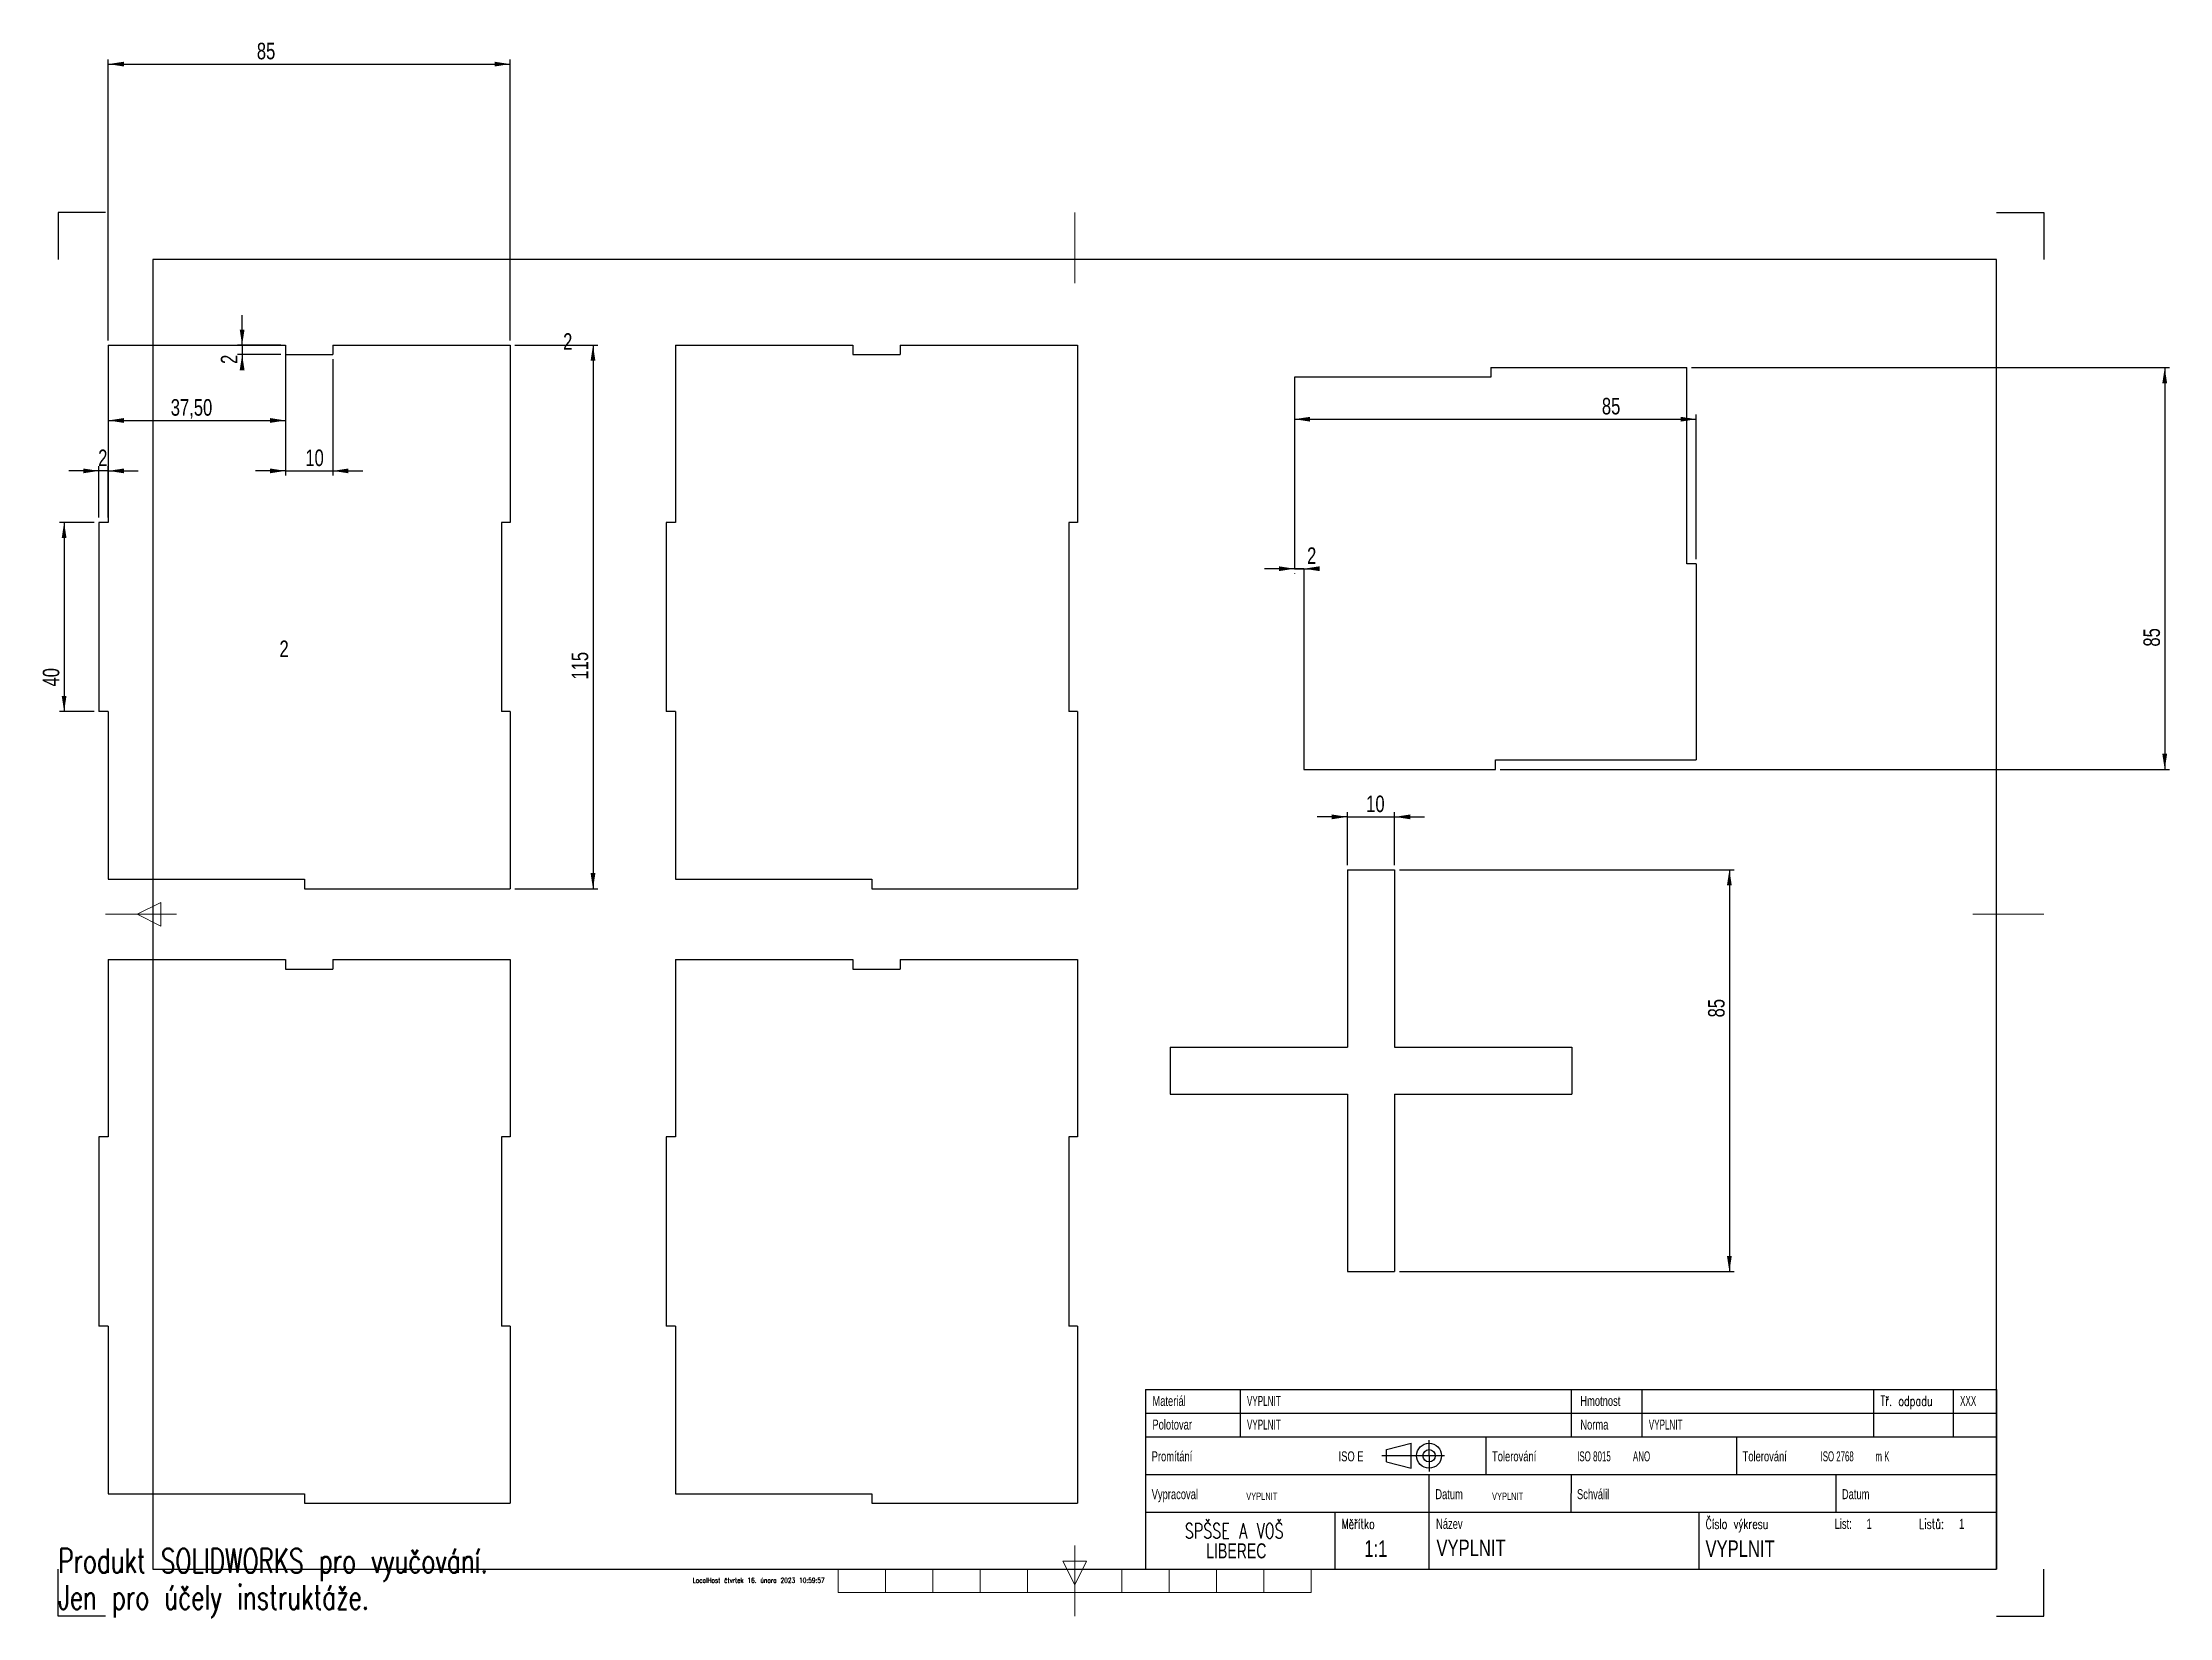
# Paper-space layout 'A3 - Bo' of a CAD drawing. Header units: millimetres. Extents: x -3 to 447, y 0 to 333.
import ezdxf

# ---------------------------------------------------------------- set-up
doc = ezdxf.new("R2010")
doc.units = ezdxf.units.MM
doc.layers.add('1_-_SILNA', color=7, linetype='Continuous', lineweight=25)
doc.layers.add('2_-_SLABA', color=7, linetype='Continuous')
doc.styles.add('SLDTEXTSTYLE10', font='TXT', dxfattribs={"width": 0.7, "bigfont": 'bigfont'})
doc.styles.add('SLDTEXTSTYLE11', font='TXT', dxfattribs={"width": 0.585714})
doc.styles.add('SLDTEXTSTYLE12', font='TXT', dxfattribs={"width": 0.595238})
doc.styles.add('SLDTEXTSTYLE7', font='TXT', dxfattribs={"width": 0.605})
doc.styles.add('SLDTEXTSTYLE8', font='TXT', dxfattribs={"width": 0.7})
doc.styles.add('SLDTEXTSTYLE9', font='TXT', dxfattribs={"width": 0.75})
doc.dimstyles.new('SLDDIMSTYLE0', dxfattribs={"dimtxt": 3.5, "dimasz": 3.302, "dimexe": 0, "dimexo": 0.0625, "dimgap": 0.875, "dimtad": 1, "dimrnd": 1e-09, "dimzin": 12, "dimdsep": 46, "dimtxsty": 'SLDTEXTSTYLE9', "dimsah": 1, "dimcen": 0.09, "dimadec": 0, "dimazin": 3, "dimtfac": 1, "dimtofl": 0, "dimtmove": 0, "dimatfit": 3, "dimfxl": 1, "dimfrac": 2, "dimtolj": 1, "dimtzin": 12, "dimarcsym": 0})
doc.dimstyles.new('SLDDIMSTYLE1', dxfattribs={"dimtxt": 3.5, "dimasz": 3.302, "dimexe": 0, "dimexo": 0.0625, "dimgap": 0.875, "dimtad": 1, "dimrnd": 1e-09, "dimzin": 12, "dimdsep": 46, "dimtxsty": 'SLDTEXTSTYLE9', "dimsah": 1, "dimcen": 0.09, "dimadec": 0, "dimazin": 3, "dimtfac": 1, "dimtmove": 0, "dimatfit": 0, "dimfxl": 1, "dimfrac": 2, "dimtolj": 1, "dimtzin": 12, "dimarcsym": 0})
doc.dimstyles.new('SLDDIMSTYLE2', dxfattribs={"dimtxt": 3.5, "dimasz": 3.302, "dimexe": 0, "dimexo": 0.0625, "dimgap": 0.875, "dimtad": 1, "dimrnd": 1e-09, "dimzin": 12, "dimdsep": 46, "dimtxsty": 'SLDTEXTSTYLE9', "dimblk1": 'NONE', "dimblk2": 'NONE', "dimsah": 1, "dimcen": 0.09, "dimadec": 0, "dimazin": 3, "dimtfac": 1, "dimtmove": 0, "dimatfit": 0, "dimldrblk": 'NONE', "dimfxl": 1, "dimfrac": 2, "dimtolj": 1, "dimtzin": 12, "dimarcsym": 0})

# ---------------------------------------------------------------- blocks, each defined once
blk = doc.blocks.new('Blok47')
at = {"layer": '2_-_SLABA', "color": 7, "linetype": 'Continuous'}
for p, q in [((1.3, 5.28), (6.55, 6.59)), ((1.3, 2.65), (1.3, 5.28)), ((6.55, 1.34), (6.55, 6.59)), ((10.3, 3.96), (10.3, 7.26)), ((13.6, 3.96), (0.32, 3.96)), ((1.3, 2.65), (6.55, 1.34)), ((10.3, 3.96), (10.3, 0.66))]:
    blk.add_line(p, q, dxfattribs=at)
for radius in [2.63, 1.31]:
    blk.add_circle((10.3, 3.96), radius, dxfattribs=at)
blk = doc.blocks.new('_D')
at = {"layer": '1_-_SILNA'}
for p, q in [((345.5, 264.17), (446.58, 264.17)), ((445.58, 264.17), (445.58, 179.17)), ((305, 179.17), (446.58, 179.17))]:
    blk.add_line(p, q, dxfattribs=at)
for points in [[(445.58, 264.17), (445.07, 260.86), (446.09, 260.86)], [(445.58, 179.17), (446.09, 182.47), (445.07, 182.47)]]:
    blk.add_solid(points, dxfattribs=at)
at = {"layer": '1_-_SILNA', "insert": (441.07, 205.15), "char_height": 3.5, "attachment_point": 1, "rotation": 90, "style": 'SLDTEXTSTYLE9'}
blk.add_mtext('85', dxfattribs=at)
blk = doc.blocks.new('_D_1')
at = {"layer": '1_-_SILNA'}
for p, q in [((261.5, 221.63), (255.15, 221.63)), ((261.5, 221.63), (263.5, 221.63)), ((261.5, 220.67), (261.5, 220.63)), ((263.5, 221.63), (266.75, 221.63)), ((263.5, 220.67), (263.5, 220.63))]:
    blk.add_line(p, q, dxfattribs=at)
for points in [[(261.5, 221.63), (258.19, 222.14), (258.19, 221.12)], [(263.5, 221.63), (266.8, 221.12), (266.8, 222.14)]]:
    blk.add_solid(points, dxfattribs=at)
at = {"layer": '1_-_SILNA', "insert": (264.16, 226.14), "char_height": 3.5, "attachment_point": 1, "style": 'SLDTEXTSTYLE9'}
blk.add_mtext('2', dxfattribs=at)
blk = doc.blocks.new('_D_2')
at = {"layer": '1_-_SILNA'}
for p, q in [((261.5, 253.26), (346.5, 253.26)), ((346.5, 223.67), (346.5, 254.26))]:
    blk.add_line(p, q, dxfattribs=at)
for points in [[(261.5, 253.26), (264.8, 252.75), (264.8, 253.76)], [(346.5, 253.26), (343.19, 253.76), (343.19, 252.75)]]:
    blk.add_solid(points, dxfattribs=at)
at = {"layer": '1_-_SILNA', "insert": (326.52, 257.77), "char_height": 3.5, "attachment_point": 1, "style": 'SLDTEXTSTYLE9'}
blk.add_mtext('85', dxfattribs=at)
blk = doc.blocks.new('_D_3')
at = {"layer": '1_-_SILNA'}
for p, q in [((10.58, 269.93), (10.58, 329.38)), ((95.58, 269.93), (95.58, 329.38)), ((10.58, 328.38), (95.58, 328.38))]:
    blk.add_line(p, q, dxfattribs=at)
for points in [[(10.58, 328.38), (13.89, 327.87), (13.89, 328.88)], [(95.58, 328.38), (92.28, 328.88), (92.28, 327.87)]]:
    blk.add_solid(points, dxfattribs=at)
at = {"layer": '1_-_SILNA', "insert": (42, 332.89), "char_height": 3.5, "attachment_point": 1, "style": 'SLDTEXTSTYLE9'}
blk.add_mtext('85', dxfattribs=at)
blk = doc.blocks.new('_D_4')
at = {"layer": '1_-_SILNA'}
for p, q in [((38.89, 268.93), (38.89, 275.28)), ((47.08, 268.93), (37.89, 268.93)), ((47.08, 266.93), (37.89, 266.93)), ((38.89, 268.93), (38.89, 266.93)), ((38.89, 266.93), (38.89, 264.95))]:
    blk.add_line(p, q, dxfattribs=at)
for points in [[(38.89, 268.93), (39.4, 272.23), (38.38, 272.23)], [(38.89, 266.93), (38.38, 263.62), (39.4, 263.62)]]:
    blk.add_solid(points, dxfattribs=at)
at = {"layer": '1_-_SILNA', "insert": (34.38, 264.95), "char_height": 3.5, "attachment_point": 1, "rotation": 90, "style": 'SLDTEXTSTYLE9'}
blk.add_mtext('2', dxfattribs=at)
blk = doc.blocks.new('_D_5')
at = {"layer": '1_-_SILNA'}
for p, q in [((8.58, 232.43), (8.58, 243.33)), ((10.58, 232.43), (10.58, 243.33)), ((8.58, 242.33), (2.23, 242.33)), ((10.58, 242.33), (8.58, 242.33)), ((10.58, 242.33), (16.93, 242.33))]:
    blk.add_line(p, q, dxfattribs=at)
for points in [[(8.58, 242.33), (5.28, 242.83), (5.28, 241.82)], [(10.58, 242.33), (13.89, 241.82), (13.89, 242.83)]]:
    blk.add_solid(points, dxfattribs=at)
at = {"layer": '1_-_SILNA', "insert": (8.44, 246.84), "char_height": 3.5, "attachment_point": 1, "style": 'SLDTEXTSTYLE9'}
blk.add_mtext('2', dxfattribs=at)
blk = doc.blocks.new('_D_6')
at = {"layer": '1_-_SILNA'}
for p, q in [((7.58, 231.43), (0.23, 231.43)), ((1.23, 231.43), (1.23, 191.43)), ((7.58, 191.43), (0.23, 191.43))]:
    blk.add_line(p, q, dxfattribs=at)
for points in [[(1.23, 231.43), (0.73, 228.12), (1.74, 228.12)], [(1.23, 191.43), (1.74, 194.73), (0.73, 194.73)]]:
    blk.add_solid(points, dxfattribs=at)
at = {"layer": '1_-_SILNA', "insert": (-3.28, 196.71), "char_height": 3.5, "attachment_point": 1, "rotation": 90, "style": 'SLDTEXTSTYLE9'}
blk.add_mtext('40', dxfattribs=at)
blk = doc.blocks.new('_D_7')
at = {"layer": '1_-_SILNA'}
for p, q in [((96.58, 268.93), (114.11, 268.93)), ((113.11, 268.93), (113.11, 153.93)), ((96.58, 153.93), (114.11, 153.93))]:
    blk.add_line(p, q, dxfattribs=at)
for points in [[(113.11, 268.93), (112.6, 265.62), (113.62, 265.62)], [(113.11, 153.93), (113.62, 157.23), (112.6, 157.23)]]:
    blk.add_solid(points, dxfattribs=at)
at = {"layer": '1_-_SILNA', "insert": (108.6, 198.17), "char_height": 3.5, "attachment_point": 1, "rotation": 90, "style": 'SLDTEXTSTYLE9'}
blk.add_mtext('115', dxfattribs=at)
blk = doc.blocks.new('_D_8')
at = {"color": 7, "linetype": 'Continuous', "lineweight": 18, "insert": (106.79, 271.44), "char_height": 3.5, "attachment_point": 1, "style": 'SLDTEXTSTYLE9'}
blk.add_mtext('2', dxfattribs=at)
blk = doc.blocks.new('_None')
blk = doc.blocks.new('_D_9')
at = {"color": 7, "linetype": 'Continuous', "lineweight": 18, "insert": (46.79, 206.44), "char_height": 3.5, "attachment_point": 1, "style": 'SLDTEXTSTYLE9'}
blk.add_mtext('2', dxfattribs=at)
blk = doc.blocks.new('_D_10')
at = {"layer": '1_-_SILNA'}
for p, q in [((283.68, 157.94), (354.49, 157.94)), ((353.49, 157.94), (353.49, 72.94)), ((283.68, 72.94), (354.49, 72.94))]:
    blk.add_line(p, q, dxfattribs=at)
for points in [[(353.49, 157.94), (352.98, 154.64), (354, 154.64)], [(353.49, 72.94), (354, 76.24), (352.98, 76.24)]]:
    blk.add_solid(points, dxfattribs=at)
at = {"layer": '1_-_SILNA', "insert": (348.98, 126.71), "char_height": 3.5, "attachment_point": 1, "rotation": 90, "style": 'SLDTEXTSTYLE9'}
blk.add_mtext('85', dxfattribs=at)
blk = doc.blocks.new('_D_11')
at = {"layer": '1_-_SILNA'}
for p, q in [((48.08, 265.93), (48.08, 241.33)), ((58.08, 265.93), (58.08, 241.33)), ((48.08, 242.33), (41.73, 242.33)), ((48.08, 242.33), (58.08, 242.33)), ((58.08, 242.33), (64.43, 242.33))]:
    blk.add_line(p, q, dxfattribs=at)
for points in [[(48.08, 242.33), (44.78, 242.83), (44.78, 241.82)], [(58.08, 242.33), (61.39, 241.82), (61.39, 242.83)]]:
    blk.add_solid(points, dxfattribs=at)
at = {"layer": '1_-_SILNA', "insert": (52.26, 246.84), "char_height": 3.5, "attachment_point": 1, "style": 'SLDTEXTSTYLE9'}
blk.add_mtext('10', dxfattribs=at)
blk = doc.blocks.new('_D_12')
at = {"layer": '1_-_SILNA'}
for p, q in [((10.58, 267.93), (10.58, 251.99)), ((48.08, 267.93), (48.08, 251.99)), ((10.58, 252.99), (48.08, 252.99))]:
    blk.add_line(p, q, dxfattribs=at)
for points in [[(10.58, 252.99), (13.89, 252.48), (13.89, 253.5)], [(48.08, 252.99), (44.78, 253.5), (44.78, 252.48)]]:
    blk.add_solid(points, dxfattribs=at)
at = {"layer": '1_-_SILNA', "insert": (23.79, 257.5), "char_height": 3.5, "attachment_point": 1, "style": 'SLDTEXTSTYLE9'}
blk.add_mtext('37,50', dxfattribs=at)
blk = doc.blocks.new('_D_13')
at = {"layer": '1_-_SILNA'}
for p, q in [((272.68, 169.13), (266.33, 169.13)), ((272.68, 158.94), (272.68, 170.13)), ((272.68, 169.13), (282.68, 169.13)), ((282.68, 158.94), (282.68, 170.13)), ((282.68, 169.13), (289.03, 169.13))]:
    blk.add_line(p, q, dxfattribs=at)
for points in [[(272.68, 169.13), (269.38, 169.64), (269.38, 168.63)], [(282.68, 169.13), (285.98, 168.63), (285.98, 169.64)]]:
    blk.add_solid(points, dxfattribs=at)
at = {"layer": '1_-_SILNA', "insert": (276.66, 173.65), "char_height": 3.5, "attachment_point": 1, "style": 'SLDTEXTSTYLE9'}
blk.add_mtext('10', dxfattribs=at)

psp = doc.layouts.new('A3 - Bo')

# ---------------------------------------------------------------- linework, layer by layer
at = {"color": 7, "linetype": 'Continuous', "lineweight": 18}
for p, q in [((215.002, 297.019), (215.002, 282.019)), ((10, 148.519), (25, 148.519)), ((16.667, 148.519), (21.667, 151.019)), ((21.667, 146.019), (16.667, 148.519)), ((21.667, 151.019), (21.667, 146.019)), ((420, 148.519), (405, 148.519)), ((215, 0.019), (215, 15.019)), ((165, 10.019), (165, 5.019)), ((175, 5.019), (175, 10.019)), ((185, 5.019), (185, 10.019)), ((195, 5.019), (195, 10.019)), ((205, 5.019), (205, 10.019)), ((215, 6.686), (212.5, 11.686)), ((212.5, 11.686), (217.5, 11.686)), ((217.5, 11.686), (215, 6.686)), ((225, 5.019), (225, 10.019)), ((235, 5.019), (235, 10.019)), ((245, 5.019), (245, 10.019)), ((255, 5.019), (255, 10.019)), ((265, 5.019), (265, 10.019)), ((165, 5.019), (265, 5.019))]:
    psp.add_line(p, q, dxfattribs=at)
at = {"layer": '1_-_SILNA', "color": 7, "linetype": 'Continuous'}
for p, q in [((10, 297.019), (0, 297.019)), ((0, 297.019), (0, 287.019)), ((410, 297.019), (420, 297.019)), ((420, 297.019), (420, 287.019)), ((410, 287.019), (20, 287.019)), ((20, 287.019), (20, 10.019)), ((410, 10.019), (410, 287.019)), ((0, 0.019), (0, 10.019)), ((20, 10.019), (410, 10.019)), ((420, 0.019), (420, 10.019)), ((10, 0.019), (0, 0.019)), ((410, 0.019), (420, 0.019))]:
    psp.add_line(p, q, dxfattribs=at)
at = {"layer": '1_-_SILNA'}
for p, q in [((10.584, 268.927), (48.084, 268.927)), ((10.584, 268.927), (10.584, 231.427)), ((48.084, 268.927), (48.084, 266.927)), ((48.084, 266.927), (58.084, 266.927)), ((58.084, 268.927), (58.084, 266.927)), ((58.084, 268.927), (95.584, 268.927)), ((95.584, 268.927), (95.584, 231.427)), ((130.584, 268.927), (168.084, 268.927)), ((130.584, 268.927), (130.584, 231.427)), ((168.084, 268.927), (168.084, 266.927)), ((168.084, 266.927), (178.084, 266.927)), ((178.084, 268.927), (215.584, 268.927)), ((178.084, 268.927), (178.084, 266.927)), ((215.584, 268.927), (215.584, 231.427)), ((261.496, 262.167), (261.496, 221.667)), ((302.996, 262.167), (261.496, 262.167)), ((302.996, 264.167), (344.496, 264.167)), ((302.996, 264.167), (302.996, 262.167)), ((344.496, 222.667), (344.496, 264.167)), ((10.584, 231.427), (8.584, 231.427)), ((8.584, 231.427), (8.584, 191.427)), ((95.584, 231.427), (93.731, 231.427)), ((93.731, 231.427), (93.731, 191.427)), ((130.584, 231.427), (128.584, 231.427)), ((128.584, 231.427), (128.584, 191.427)), ((213.731, 231.427), (213.731, 191.427)), ((215.584, 231.427), (213.731, 231.427)), ((261.496, 221.667), (263.496, 221.667)), ((263.496, 221.667), (263.496, 179.167)), ((346.496, 222.667), (344.496, 222.667)), ((346.496, 222.667), (346.496, 181.167)), ((10.584, 191.427), (8.584, 191.427)), ((10.584, 191.427), (10.584, 155.927)), ((95.584, 191.427), (93.731, 191.427)), ((95.584, 191.427), (95.584, 153.927)), ((130.584, 191.427), (128.584, 191.427)), ((130.584, 191.427), (130.584, 155.927)), ((215.584, 191.427), (213.731, 191.427)), ((215.584, 191.427), (215.584, 153.927)), ((303.996, 179.167), (303.996, 181.167)), ((303.996, 181.167), (346.496, 181.167)), ((263.496, 179.167), (303.996, 179.167)), ((272.681, 157.942), (282.681, 157.942)), ((272.681, 157.942), (272.681, 120.442)), ((282.681, 157.942), (282.681, 120.442)), ((10.584, 155.927), (52.084, 155.927)), ((52.084, 155.927), (52.084, 153.927)), ((52.084, 153.927), (95.584, 153.927)), ((130.584, 155.927), (172.084, 155.927)), ((172.084, 155.927), (172.084, 153.927)), ((172.084, 153.927), (215.584, 153.927)), ((10.584, 138.927), (48.084, 138.927)), ((10.584, 138.927), (10.584, 101.427)), ((48.084, 138.927), (48.084, 136.927)), ((48.084, 136.927), (58.084, 136.927)), ((58.084, 138.927), (95.584, 138.927)), ((58.084, 138.927), (58.084, 136.927)), ((95.584, 138.927), (95.584, 101.427)), ((130.584, 138.927), (168.084, 138.927)), ((130.584, 138.927), (130.584, 101.427)), ((168.084, 138.927), (168.084, 136.927)), ((168.084, 136.927), (178.084, 136.927)), ((178.084, 138.927), (215.584, 138.927)), ((178.084, 138.927), (178.084, 136.927)), ((215.584, 138.927), (215.584, 101.427)), ((235.181, 120.442), (272.681, 120.442)), ((235.181, 120.442), (235.181, 110.442)), ((282.681, 120.442), (320.181, 120.442)), ((320.181, 120.442), (320.181, 110.442)), ((235.181, 110.442), (272.681, 110.442)), ((272.681, 110.442), (272.681, 72.942)), ((282.681, 110.442), (282.681, 72.942)), ((282.681, 110.442), (320.181, 110.442)), ((10.584, 101.427), (8.584, 101.427)), ((8.584, 101.427), (8.584, 61.427)), ((93.731, 101.427), (93.731, 61.427)), ((95.584, 101.427), (93.731, 101.427)), ((130.584, 101.427), (128.584, 101.427)), ((128.584, 101.427), (128.584, 61.427)), ((213.731, 101.427), (213.731, 61.427)), ((215.584, 101.427), (213.731, 101.427)), ((272.681, 72.942), (282.681, 72.942)), ((10.584, 61.427), (8.584, 61.427)), ((10.584, 61.427), (10.584, 25.927)), ((95.584, 61.427), (93.731, 61.427)), ((95.584, 61.427), (95.584, 23.927)), ((130.584, 61.427), (128.584, 61.427)), ((130.584, 61.427), (130.584, 25.927)), ((215.584, 61.427), (213.731, 61.427)), ((215.584, 61.427), (215.584, 23.927)), ((230, 30.019), (410, 30.019)), ((290, 10.019), (290, 30.019)), ((10.584, 25.927), (52.084, 25.927)), ((52.084, 25.927), (52.084, 23.927)), ((52.084, 23.927), (95.584, 23.927)), ((130.584, 25.927), (172.084, 25.927)), ((172.084, 25.927), (172.084, 23.927)), ((172.084, 23.927), (215.584, 23.927)), ((270, 22.019), (270, 10.019)), ((347, 22.019), (347, 10.019))]:
    psp.add_line(p, q, dxfattribs=at)
at = {"layer": '2_-_SLABA'}
for p, q in [((230, 48.019), (230, 10.019)), ((230, 48.019), (410, 48.019)), ((250, 48.019), (250, 38.019)), ((320, 48.019), (320, 38.019)), ((335, 48.019), (335, 38.019)), ((384, 48.019), (384, 38.019)), ((400.85, 48.019), (400.85, 38.019)), ((410, 48.019), (410, 10.019)), ((230, 43.019), (409.935, 43.019)), ((230, 38.019), (410, 38.019)), ((302, 38.019), (302, 30.019)), ((355, 38.019), (355, 30.019)), ((320, 30.019), (319.967, 22.019)), ((376, 30.019), (376, 22.019)), ((230, 22.019), (409.935, 22.019)), ((230, 10.019), (410, 10.019))]:
    psp.add_line(p, q, dxfattribs=at)

# ---------------------------------------------------------------- block references
psp.add_blockref('Blok47', (279.664, 30.019), dxfattribs=at)

# ---------------------------------------------------------------- texts
at = {"color": 7, "linetype": 'Continuous', "char_height": 5.1381, "attachment_point": 1, "style": 'SLDTEXTSTYLE10'}
for s, insert in [('Produkt SOLIDWORKS pro vyučování.', (0, 14.331)), ('Jen pro účely instruktáže.', (0, 6.623))]:
    psp.add_mtext(s, dxfattribs=dict(at, insert=insert))
at = {"layer": '1_-_SILNA', "insert": (336.443, 41.638), "char_height": 2.1167, "attachment_point": 1, "style": 'SLDTEXTSTYLE7'}
psp.add_mtext('VYPLNIT', dxfattribs=at)
at = {"layer": '2_-_SLABA'}
for s, insert, char_height, attachment_point, style in [('Materiál', (231.443, 46.638), 2.1167, 1, 'SLDTEXTSTYLE8'), ('VYPLNIT', (251.443, 46.638), 2.1167, 1, 'SLDTEXTSTYLE7'), ('Hmotnost', (321.955, 46.638), 2.1167, 1, 'SLDTEXTSTYLE8'), ('Tř. odpadu', (385.443, 46.638), 2.1167, 1, 'SLDTEXTSTYLE10'), ('XXX', (402.286, 46.638), 2.1167, 1, 'SLDTEXTSTYLE7'), ('Polotovar', (231.443, 41.638), 2.1167, 1, 'SLDTEXTSTYLE8'), ('VYPLNIT', (251.443, 41.638), 2.1167, 1, 'SLDTEXTSTYLE7'), ('Norma', (321.955, 41.638), 2.1167, 1, 'SLDTEXTSTYLE8'), ('Promítání', (231.286, 34.914), 2.1167, 1, 'SLDTEXTSTYLE8'), ('ISO E', (270.82, 34.914), 2.1167, 1, 'SLDTEXTSTYLE8'), ('Tolerování', (303.286, 34.914), 2.1167, 1, 'SLDTEXTSTYLE8'), ('ISO 8015          ANO', (321.286, 34.914), 2.11667, 1, 'SLDTEXTSTYLE12'), ('Tolerování', (356.286, 34.914), 2.1167, 1, 'SLDTEXTSTYLE8'), ('ISO 2768          m K', (372.789, 34.914), 2.11667, 1, 'SLDTEXTSTYLE11'), ('Vypracoval', (231.286, 26.914), 2.1167, 1, 'SLDTEXTSTYLE8'), ('Schválil', (321.254, 26.914), 2.1167, 1, 'SLDTEXTSTYLE8'), ('VYPLNIT', (251.286, 26.201), 1.564, 1, 'SLDTEXTSTYLE7'), ('Datum', (291.286, 26.914), 2.1167, 1, 'SLDTEXTSTYLE8'), ('VYPLNIT', (303.286, 26.201), 1.564, 1, 'SLDTEXTSTYLE7'), ('Datum', (377.286, 26.914), 2.1167, 1, 'SLDTEXTSTYLE8'), ('SPŠSE A VOŠ', (248.747, 19.687), 3.175, 2, 'SLDTEXTSTYLE10'), ('Měřítko', (271.443, 20.638), 2.1167, 1, 'SLDTEXTSTYLE10'), ('Název', (291.443, 20.638), 2.1167, 1, 'SLDTEXTSTYLE8'), ('Číslo výkresu', (348.443, 20.638), 2.11667, 1, 'SLDTEXTSTYLE10'), ('List:', (375.75, 20.638), 2.1167, 1, 'SLDTEXTSTYLE8'), ('1', (382.511, 20.638), 2.117, 1, 'SLDTEXTSTYLE8'), ('Listů:', (393.626, 20.638), 2.1167, 1, 'SLDTEXTSTYLE10'), ('1', (402.087, 20.638), 2.117, 1, 'SLDTEXTSTYLE8'), ('LIBEREC', (249.196, 15.453), 3.175, 2, 'SLDTEXTSTYLE8'), ('1:1', (276.269, 16.083), 3.5, 1, 'SLDTEXTSTYLE9'), ('VYPLNIT', (291.528, 16.241), 3.5, 1, 'SLDTEXTSTYLE9'), ('VYPLNIT', (348.443, 16.083), 3.5, 1, 'SLDTEXTSTYLE9'), ('LocalHost čtvrtek 16. února 2023 10:59:57', (134.185, 8.148), 1.05833, 1, 'SLDTEXTSTYLE10')]:
    psp.add_mtext(s, dxfattribs=dict(at, insert=insert, char_height=char_height, attachment_point=attachment_point, style=style))

# ---------------------------------------------------------------- dimensions: what is measured, and where the dimension line sits
at = {"color": 7, "linetype": 'Continuous', "lineweight": 18}
for base, p1, p2, picture, middle in [((108.083513852, 266.926857566), (48.083513852, 266.926857566), (168.083513852, 266.926857566), '_D_8', (108.083513852, 266.926857566)), ((48.084, 136.927), (48.084, 266.927), (48.084, 136.927), '_D_9', (48.084, 201.927))]:
    dim = psp.add_linear_dim(base=base, p1=p1, p2=p2, angle=90, dimstyle='SLDDIMSTYLE2', dxfattribs=at)
    dim.commit()
    dim.dimension.update_dxf_attribs({"geometry": picture, "text_midpoint": middle, "dimtype": 160})
at = {"layer": '1_-_SILNA'}
for base, p1, p2, dimstyle, picture, middle in [((95.584, 328.376), (10.584, 268.927), (95.584, 268.927), 'SLDDIMSTYLE0', '_D_3', (44.584, 328.376)), ((48.084, 252.992), (10.584, 268.927), (48.084, 268.927), 'SLDDIMSTYLE0', '_D_12', (29.604, 252.992)), ((58.084, 242.327), (48.084, 266.927), (58.084, 266.927), 'SLDDIMSTYLE1', '_D_11', (54.844, 242.327)), ((346.496, 253.255), (261.496, 262.167), (346.496, 222.667), 'SLDDIMSTYLE0', '_D_2', (329.104, 253.255)), ((8.584, 242.327), (10.584, 231.427), (8.584, 231.427), 'SLDDIMSTYLE1', '_D_5', (9.731, 242.327)), ((263.496, 221.631), (261.496, 221.667), (263.496, 221.667), 'SLDDIMSTYLE1', '_D_1', (265.452, 221.631)), ((282.681, 169.133), (272.681, 157.942), (282.681, 157.942), 'SLDDIMSTYLE1', '_D_13', (279.241, 169.133))]:
    dim = psp.add_linear_dim(base=base, p1=p1, p2=p2, dimstyle=dimstyle, dxfattribs=at)
    dim.commit()
    dim.dimension.update_dxf_attribs({"geometry": picture, "text_midpoint": middle, "dimtype": 160})
for base, p1, p2, dimstyle, picture, middle in [((38.889, 266.927), (48.084, 268.927), (48.084, 266.927), 'SLDDIMSTYLE1', '_D_4', (38.889, 266.24)), ((113.11, 153.927), (95.584, 268.927), (95.584, 153.927), 'SLDDIMSTYLE0', '_D_7', (113.11, 202.053)), ((445.583, 179.167), (344.496, 264.167), (303.996, 179.167), 'SLDDIMSTYLE0', '_D', (445.583, 207.741)), ((1.233, 191.427), (8.584, 231.427), (8.584, 191.427), 'SLDDIMSTYLE0', '_D_6', (1.233, 199.298)), ((353.491, 72.942), (282.681, 157.942), (282.681, 72.942), 'SLDDIMSTYLE0', '_D_10', (353.491, 129.297))]:
    dim = psp.add_linear_dim(base=base, p1=p1, p2=p2, angle=90, dimstyle=dimstyle, dxfattribs=at)
    dim.commit()
    dim.dimension.update_dxf_attribs({"geometry": picture, "text_midpoint": middle, "dimtype": 160})

doc.saveas('drawing.dxf')
